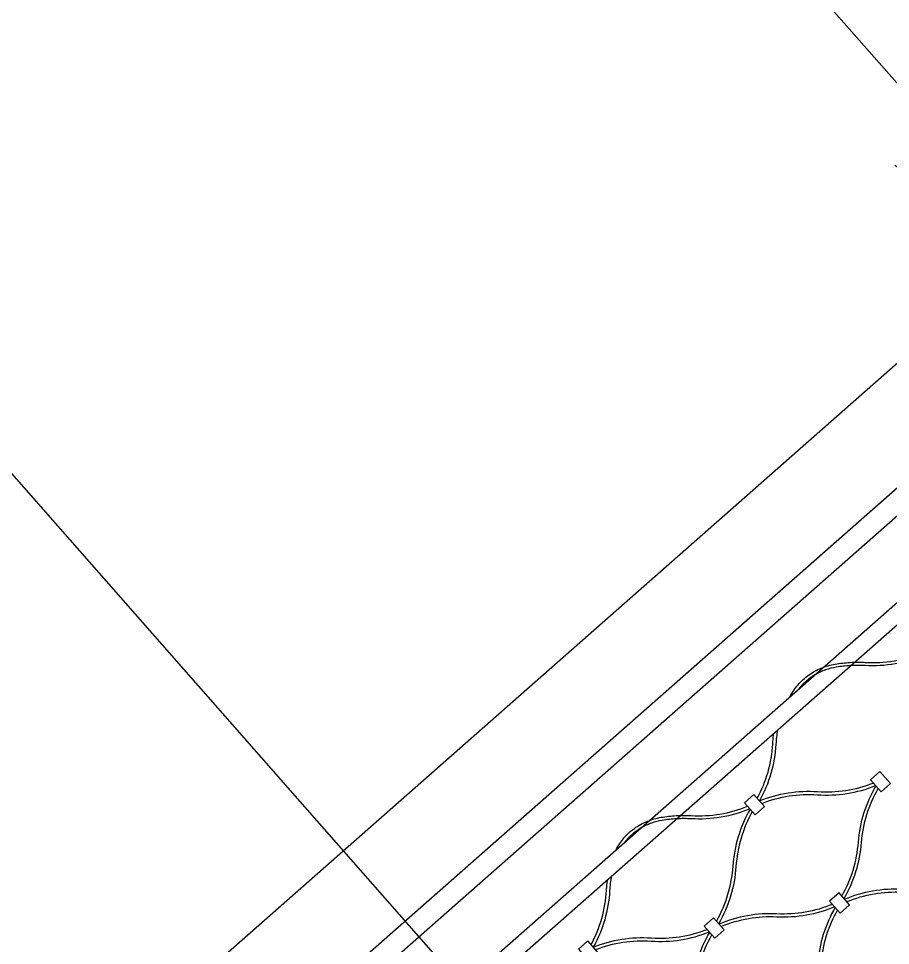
# Model space of a CAD drawing. Header units: millimetres. Extents: x 832728086 to 834530684, y 817551485 to 818349469.
# Drawn here: x 834419971.9 to 834420389.3, y 817819207 to 817819650.7 of the extents above; entities that cross this region are included whole.
import ezdxf

# ---------------------------------------------------------------- set-up
doc = ezdxf.new("R2010")
doc.units = ezdxf.units.MM
doc.header["$LTSCALE"] = 100
doc.layers.add('056-Railing-l', color=6, linetype='Continuous', lineweight=25)
doc.layers.add('DLN0401_', color=7, linetype='Continuous')
doc.layers.add('mesh- l', color=8, linetype='Continuous')
doc.styles.add('Swis721tBT', font='swissl.ttf')
doc.dimstyles.new('INTDIM', dxfattribs={"dimtxt": 200, "dimasz": 125, "dimexe": 100, "dimexo": 150, "dimgap": 80, "dimtad": 1, "dimdec": 0, "dimzin": 9, "dimdsep": 46, "dimtxsty": 'Swis721tBT', "dimblk": 'OPEN30', "dimcen": -125, "dimclrd": 256, "dimclre": 256, "dimclrt": 2, "dimaunit": 1, "dimadec": 1, "dimazin": 0, "dimtfac": 0.444444, "dimtdec": 0, "dimtix": 1, "dimtmove": 2, "dimatfit": 3, "dimldrblk": 'OPEN30', "dimfxl": 0, "dimtolj": 1, "dimlwd": -1, "dimlwe": -1, "dimarcsym": 0})

# ---------------------------------------------------------------- blocks, each defined once
blk = doc.blocks.new('_Open30')
at = {"color": 0, "linetype": 'ByBlock', "lineweight": -2}
for p, q in [((-1, 0.2679), (0, 0)), ((0, 0), (-1, -0.2679)), ((0, 0), (-1, 0))]:
    blk.add_line(p, q, dxfattribs=at)

msp = doc.modelspace()

# ---------------------------------------------------------------- linework, layer by layer
at = {"layer": '056-Railing-l'}
for p, q in [((834419309.6458, 817818532.7681, 0.0052), (834420425.9441, 817819515.29, 0.0052)), ((834420459.3697, 817819484.8777, 0.0052), (834419444.0674, 817818591.3357, 0.0052)), ((834420462.2701, 817819474.0139, 0.0052), (834419345.8857, 817818491.512, 0.0052))]:
    msp.add_line(p, q, dxfattribs=at)
at = {"layer": '056-Railing-l', "elevation": 0.0052}
msp.add_lwpolyline([(834419335.5173, 817818495.8034), (834420459.3697, 817819484.8777)], dxfattribs=at)
at = {"layer": '056-Railing-l'}
for points in [[(834419381.4187, 817818481.4881), (834420484.6273, 817819452.3943)], [(834419386.704, 817818475.4826), (834420489.9126, 817819446.3889)]]:
    msp.add_lwpolyline(points, dxfattribs=at)
at = {"layer": 'mesh- l'}
for points in [[(834420341.2183, 817819326.1837, -0.05860139), (834420345.0254, 817819331.8316, -0.05917135), (834420350.0435, 817819336.4359, -0.02930836), (834420352.9399, 817819338.2745, -0.02849228), (834420356.0293, 817819339.767, -0.02885387), (834420359.3741, 817819340.9329, -0.02749601), (834420362.8294, 817819341.7154, -0.0280161), (834420369.9891, 817819342.5186, -0.02801983), (834420377.1937, 817819342.5163, 0.05502888), (834420390.9555, 817819343.2546, 0.05501523), (834420404.225, 817819346.9766)], [(834420405.2992, 817819345.7591, -0.05606931), (834420391.4715, 817819341.7864, -0.05608344), (834420377.1069, 817819340.9854, 0.02749376), (834420370.2058, 817819340.9949, 0.02749016), (834420363.3455, 817819340.2472, 0.04356081), (834420358.1507, 817819338.9174, 0.04700524), (834420353.2832, 817819336.6756, 0.04659424), (834420349.0614, 817819333.6702, 0.04734182), (834420345.4752, 817819329.9301)], [(834420325.4895, 817819277.5096, 0.05599537), (834420330.6389, 817819290.0611, 0.05505305), (834420332.9005, 817819303.4409, -0.01031828), (834420333.1052, 817819306.0565, -0.01035536), (834420333.4178, 817819308.6614)], [(834420335.2009, 817819310.2306, 0.01408953), (834420334.7096, 817819306.7868, 0.01402125), (834420334.4125, 817819303.3208, -0.05610981), (834420332.0223, 817819289.3593, -0.05708383), (834420326.5636, 817819276.2922)], [(834420326.5636, 817819276.2922, -0.05708602), (834420340.2132, 817819280.0638, -0.05611313), (834420354.3641, 817819280.6789, 0.0550563), (834420367.9218, 817819281.2395, 0.05599755), (834420381.0209, 817819284.7692)], [(834420327.6363, 817819275.0734, -0.05599755), (834420340.7354, 817819278.6031, -0.0550563), (834420354.2931, 817819279.1637, 0.05611313), (834420368.4439, 817819279.7788, 0.05708602), (834420382.0935, 817819283.5504)], [(834420365.9989, 817819230.6972, 0.05541212), (834420371.3829, 817819243.1453, 0.05509445), (834420373.9101, 817819256.4713, -0.0561917), (834420376.5788, 817819270.3764, -0.05650781), (834420382.2842, 817819283.3339)], [(834420367.0658, 817819229.485, 0.05643381), (834420372.7574, 817819242.431, 0.05608633), (834420375.4201, 817819256.3211, -0.05520174), (834420377.9532, 817819269.6622, -0.05548959), (834420383.3507, 817819282.1219)], [(834420257.8926, 817819252.8505, -0.05860139), (834420261.6997, 817819258.4984, -0.05917135), (834420266.7178, 817819263.1027, -0.02930836), (834420269.6142, 817819264.9413, -0.02849228), (834420272.7035, 817819266.4338, -0.02885387), (834420276.0484, 817819267.5997, -0.02749601), (834420279.5037, 817819268.3822, -0.0280161), (834420286.6634, 817819269.1854, -0.02801983), (834420293.8679, 817819269.1831, 0.05502888), (834420307.6298, 817819269.9214, 0.05501523), (834420320.8993, 817819273.6433)], [(834420321.9734, 817819272.4259, -0.05606931), (834420308.1458, 817819268.4531, -0.05608344), (834420293.7811, 817819267.6522, 0.02749376), (834420286.8801, 817819267.6617, 0.02749016), (834420280.0197, 817819266.914, 0.04356081), (834420274.8249, 817819265.5842, 0.04700524), (834420269.9575, 817819263.3424, 0.04659424), (834420265.7357, 817819260.3369, 0.04734182), (834420262.1495, 817819256.5969)], [(834420322.0595, 817819272.3282, 0.05606721), (834420316.379, 817819259.1097, 0.05608013), (834420313.7775, 817819244.9596, -0.05502564), (834420311.3139, 817819231.3996, -0.05501314), (834420305.9524, 817819218.7033)], [(834420323.1321, 817819271.1094, 0.05501314), (834420317.7706, 817819258.4131, 0.05502564), (834420315.307, 817819244.8531, -0.05608013), (834420312.7055, 817819230.7029, -0.05606721), (834420307.025, 817819217.4845)], [(834420245.9168, 817819207.4797, 0.05599537), (834420251.0662, 817819220.0312, 0.05505305), (834420253.3278, 817819233.4109, -0.01031828), (834420253.5325, 817819236.0265, -0.01035536), (834420253.8451, 817819238.6314)], [(834420255.6282, 817819240.2007, 0.01408953), (834420255.1369, 817819236.7569, 0.01402125), (834420254.8398, 817819233.2909, -0.05610981), (834420252.4496, 817819219.3294, -0.05708383), (834420246.991, 817819206.2622)], [(834420367.2965, 817819229.2228, -0.05643381), (834420380.8608, 817819233.2233, -0.05608633), (834420394.9767, 817819234.0996, 0.05520174), (834420408.5315, 817819234.9171, 0.05548959), (834420421.576, 817819238.6878)], [(834420368.3634, 817819228.0105, -0.05541212), (834420381.3947, 817819231.7692, -0.05509445), (834420394.9338, 817819232.5828, 0.0561917), (834420409.0653, 817819233.4631, 0.05650781), (834420422.6426, 817819237.4759)], [(834420361.4948, 817819226.7332, -0.05541212), (834420348.4635, 817819222.9746, -0.05509445), (834420334.9244, 817819222.161, 0.0561917), (834420320.7929, 817819221.2807, 0.05650781), (834420307.2156, 817819217.2679)], [(834420362.5617, 817819225.521, -0.05643381), (834420348.9974, 817819221.5204, -0.05608633), (834420334.8815, 817819220.6441, 0.05520174), (834420321.3267, 817819219.8267, 0.05548959), (834420308.2822, 817819216.056)], [(834420362.7924, 817819225.2588, 0.05643381), (834420357.1008, 817819212.3128, 0.05608633), (834420354.4381, 817819198.4226, -0.05520174), (834420351.905, 817819185.0815, -0.05548959), (834420346.5075, 817819172.6219)], [(834420363.8593, 817819224.0466, 0.05541212), (834420358.4754, 817819211.5984, 0.05509445), (834420355.9481, 817819198.2725, -0.0561917), (834420353.2794, 817819184.3673, -0.05650781), (834420347.5741, 817819171.4099)], [(834420246.991, 817819206.2622, -0.05708602), (834420260.6406, 817819210.0339, -0.05611313), (834420274.7914, 817819210.649, 0.0550563), (834420288.3491, 817819211.2096, 0.05599755), (834420301.4482, 817819214.7393)], [(834420248.0636, 817819205.0435, -0.05599755), (834420261.1627, 817819208.5732, -0.0550563), (834420274.7204, 817819209.1338, 0.05611313), (834420288.8713, 817819209.7489, 0.05708602), (834420302.5209, 817819213.5205)], [(834420286.4262, 817819160.6673, 0.05541212), (834420291.8102, 817819173.1154, 0.05509445), (834420294.3375, 817819186.4414, -0.0561917), (834420297.0061, 817819200.3465, -0.05650781), (834420302.7115, 817819213.3039)], [(834420287.4931, 817819159.4551, 0.05643381), (834420293.1847, 817819172.4011, 0.05608633), (834420295.8474, 817819186.2912, -0.05520174), (834420298.3805, 817819199.6323, -0.05548959), (834420303.7781, 817819212.092)]]:
    msp.add_lwpolyline(points, format="xyb", dxfattribs=at)
for points in [[(834420389.2429, 817819284.5086), (834420384.1788, 817819290.2629), (834420379.6747, 817819286.2989), (834420384.7388, 817819280.5447)], [(834420389.2429, 817819284.5086), (834420384.1788, 817819290.2629), (834420379.6747, 817819286.2989), (834420384.7388, 817819280.5447)], [(834420328.9825, 817819273.5437), (834420323.9183, 817819279.2979), (834420319.4142, 817819275.334), (834420324.4784, 817819269.5797)], [(834420328.9825, 817819273.5437), (834420323.9183, 817819279.2979), (834420319.4142, 817819275.334), (834420324.4784, 817819269.5797)], [(834420369.7132, 817819226.4767), (834420364.6491, 817819232.231), (834420360.145, 817819228.267), (834420365.2091, 817819222.5128)], [(834420369.7132, 817819226.4767), (834420364.6491, 817819232.231), (834420360.145, 817819228.267), (834420365.2091, 817819222.5128)], [(834420309.6703, 817819214.4787), (834420304.6061, 817819220.233), (834420300.102, 817819216.269), (834420305.1662, 817819210.5148)], [(834420309.6703, 817819214.4787), (834420304.6061, 817819220.233), (834420300.102, 817819216.269), (834420305.1662, 817819210.5148)], [(834420249.4098, 817819203.5138), (834420244.3457, 817819209.268), (834420239.8416, 817819205.304), (834420244.9057, 817819199.5498)]]:
    msp.add_lwpolyline(points, close=True, dxfattribs=at)

# ---------------------------------------------------------------- leaders
at = {"layer": 'DLN0401_'}
for points in [[(834420301.2532, 817819054.9396, 0.0052), (834419597.8943, 817819854.1431, 0.0052), (834420248.6373, 817820426.8457, 0.0052)], [(834420477.553, 817819522.9683, 0.0052), (834420178.9641, 817819862.245, 0.0052), (834420504.5385, 817820148.7748, 0.0052)]]:
    msp.add_leader(points, dimstyle='INTDIM', override={"dimtxt": 350, "dimasz": 100, "dimgap": 100, "dimclrd": 1, "dimarcsym": 2}, dxfattribs=at)

doc.saveas('drawing.dxf')
